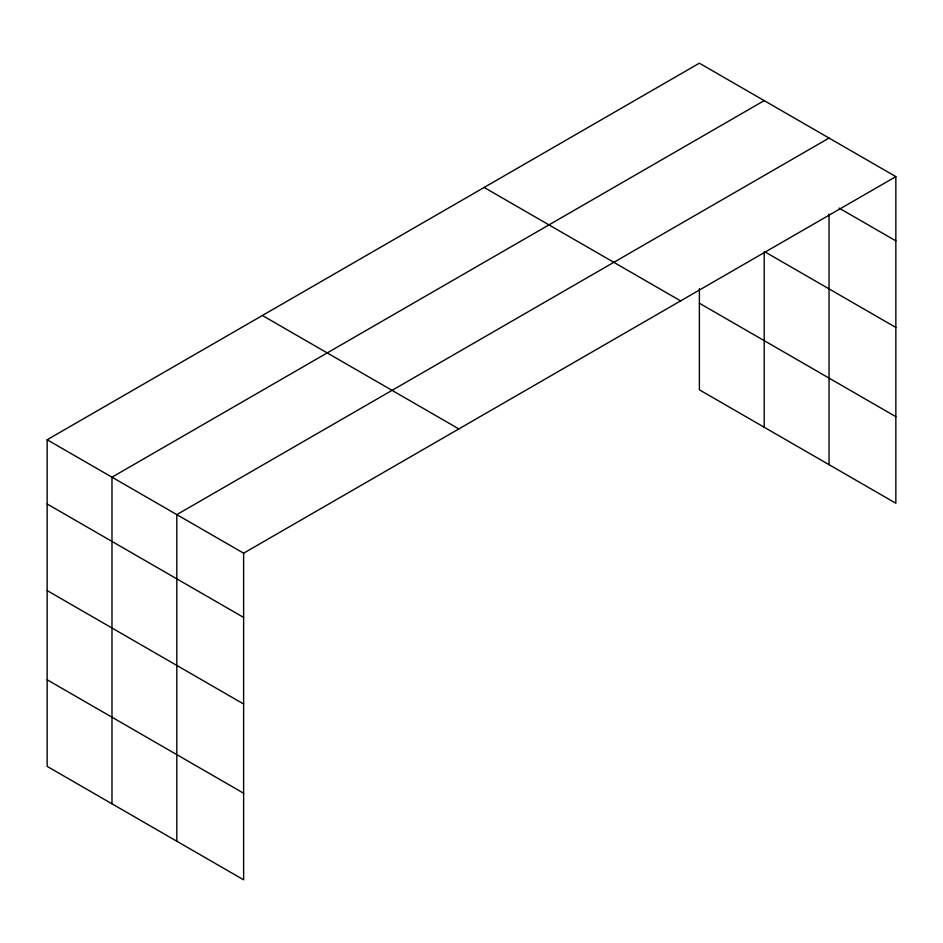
<?xml version="1.0" encoding="UTF-8"?>
<svg xmlns="http://www.w3.org/2000/svg" width="943" height="943" viewBox="0 0 943 943"><rect width="100%" height="100%" fill="white"/><g stroke="black" fill="none" stroke-linecap="round" stroke-linejoin="round"><path stroke-width="1.41" d="M829.05 214.037L829.05 464.675M47.15 439.756L243.624 553.187L243.624 879.807L47.15 766.376L47.15 439.756L699.376 63.193L895.85 176.624L895.85 503.244L699.376 389.813L699.376 288.605M764.207 100.63L111.981 477.182L111.981 803.801M829.05 138.067L176.824 514.619L176.824 841.239M243.624 553.187L895.85 176.624M839.129 208.12L895.85 240.866M764.207 251.451L895.85 327.457M699.376 303.222L895.85 416.665M484.136 187.457L680.61 300.888M262.39 315.492L458.864 428.924M47.15 503.986L243.624 617.429M47.15 590.577L243.624 704.008M47.15 679.785L243.624 793.216M764.207 252.913L764.207 427.25"/></g></svg>
